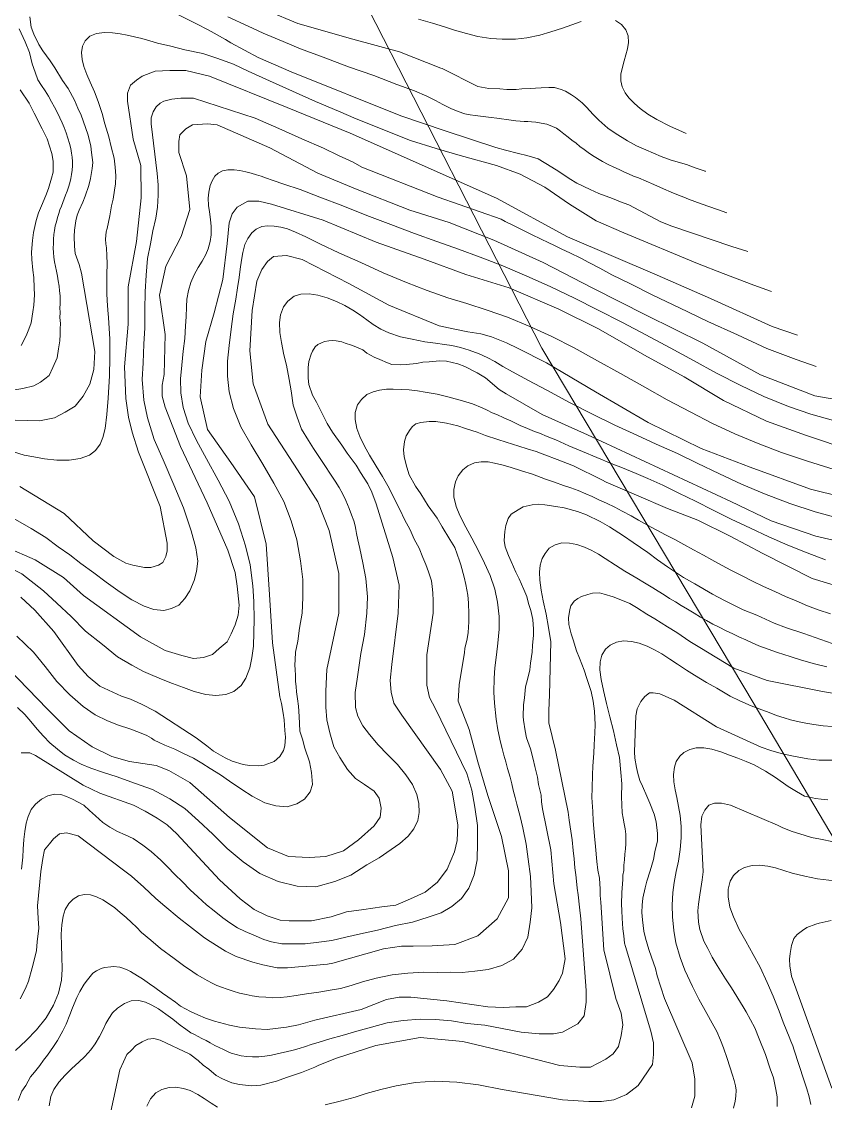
# Model space of a CAD drawing. Header units: metres. Extents: x 548946 to 557077, y 1838800 to 1845419.
# Drawn here: x 555282.1 to 555637.3, y 1843236.6 to 1843714.2 of the extents above; entities that cross this region are included whole.
import ezdxf

# ---------------------------------------------------------------- set-up
doc = ezdxf.new("R2010")
doc.units = ezdxf.units.M
doc.header["$LTSCALE"] = 28
for name, color, linetype, lineweight in [('1', 7, 'Continuous', 13), ('2', 7, 'Continuous', 13), ('44', 7, 'Continuous', 13)]:
    doc.layers.add(name, color=color, linetype=linetype, lineweight=lineweight)

msp = doc.modelspace()

# ---------------------------------------------------------------- linework, layer by layer
at = {"layer": '1'}
for points in [[(555525.14, 1843681.95), (555522.47, 1843683.51), (555520.56, 1843684.32), (555517.62, 1843685.09), (555515.14, 1843685.16), (555511.65, 1843685.01), (555509.19, 1843684.89), (555506.84, 1843684.69), (555503.16, 1843684.51), (555500.62, 1843684.29), (555496.55, 1843684.25), (555493.38, 1843684.52), (555488.5, 1843684.77), (555483.75, 1843685.6), (555468, 1843693.5), (555467.37, 1843693.71), (555449.15, 1843700.84), (555428.48, 1843706.44), (555404.12, 1843713.37), (555363.98, 1843730.38)], [(555437.69, 1843690.4), (555426.51, 1843694.28), (555415.34, 1843698.57), (555405.33, 1843702.2), (555397.65, 1843705.44), (555388.86, 1843709.17), (555382.26, 1843712.26), (555373.3, 1843716.34)], [(555457.51, 1843715.29), (555463.61, 1843713.55), (555469.02, 1843711.95), (555473.42, 1843710.47), (555478.67, 1843708.94), (555483.67, 1843707.73), (555489.47, 1843706.8), (555494.52, 1843706.42), (555500.3, 1843706.54), (555505.34, 1843707.12), (555511.08, 1843708.29), (555515.97, 1843709.66), (555521.17, 1843711.38), (555525.27, 1843712.89), (555529.36, 1843714.33)], [(555544.48, 1843714.67), (555547.13, 1843713.01), (555549.18, 1843710.68), (555550.19, 1843707.9), (555550.3, 1843704.97), (555549.9, 1843702.24), (555549.17, 1843699.63), (555548.32, 1843696.91), (555547.57, 1843694.1), (555546.94, 1843691.04), (555546.94, 1843688.15), (555547.42, 1843685.4), (555548.78, 1843682.8), (555550.46, 1843680.56), (555552.87, 1843678.02), (555555.4, 1843675.83), (555558.85, 1843673.32), (555562.76, 1843671.01), (555568.52, 1843668.09), (555574.12, 1843665.55), (555575.84, 1843664.82)], [(555280.95, 1843711.05), (555283.66, 1843705.26), (555285.54, 1843700.64), (555286.76, 1843695.62), (555288.11, 1843691.98), (555289.33, 1843688.6), (555290.95, 1843686.07), (555292.46, 1843683.71), (555293.92, 1843681.37), (555295.37, 1843678.84), (555296.67, 1843676.46), (555297.93, 1843673.96), (555299.01, 1843671.74), (555300.01, 1843669.53), (555300.87, 1843667.51), (555301.76, 1843665.16), (555302.56, 1843662.82), (555303.27, 1843660.36), (555303.8, 1843658.2), (555304.2, 1843656.14), (555304.44, 1843654.34), (555304.59, 1843652.48), (555304.57, 1843650.62), (555304.49, 1843648.62), (555304.22, 1843646.78), (555303.86, 1843644.9), (555303.37, 1843643.06), (555302.79, 1843641.21), (555302.19, 1843639.36), (555301.54, 1843637.57), (555300.94, 1843635.96), (555300.26, 1843634.3), (555299.68, 1843632.78), (555299, 1843631.07), (555298.51, 1843629.49), (555297.93, 1843627.78), (555297.46, 1843625.9), (555296.99, 1843624.07), (555296.59, 1843622.03), (555296.36, 1843620.2), (555296.16, 1843618.16), (555296.14, 1843616.23), (555296.09, 1843614.19), (555296.16, 1843612.22), (555296.34, 1843610.17), (555296.63, 1843608.17), (555297.1, 1843606.1), (555297.47, 1843604.06), (555297.99, 1843601.87), (555298.29, 1843599.77), (555298.72, 1843597.48), (555298.9, 1843595.39), (555299.13, 1843593.2)], [(555412, 1843679), (555401.82, 1843683.47), (555391.6, 1843688.02), (555382.27, 1843692.31), (555375.75, 1843695.47), (555368.38, 1843698.04), (555362.18, 1843700.1), (555354.23, 1843701.77), (555348.07, 1843703.42), (555342.2, 1843704.75), (555338.72, 1843705.81), (555335.23, 1843706.76), (555332.02, 1843707.51), (555328.75, 1843708.25), (555325.65, 1843708.83), (555322.3, 1843709.33), (555318.73, 1843709.48), (555315.23, 1843708.97), (555312.26, 1843707.78), (555310.18, 1843705.8), (555309.02, 1843703.33), (555308.59, 1843700.57), (555308.84, 1843697.48), (555309.61, 1843694.49), (555310.92, 1843690.94), (555312.44, 1843687.56), (555314.26, 1843683.25), (555315.89, 1843678.97), (555317.64, 1843673.73), (555318.95, 1843669.08), (555320.58, 1843663.34), (555321.65, 1843658.95), (555322.93, 1843653.96), (555323.43, 1843650.04), (555323.75, 1843646.17), (555323.52, 1843642.56), (555323.13, 1843639.88), (555322.56, 1843635.83), (555321.89, 1843632.84), (555321.11, 1843628.53), (555320.45, 1843625.71), (555319.89, 1843622.88), (555319.52, 1843621.41), (555319.3, 1843619.74), (555319.21, 1843618.11), (555319.34, 1843616.15), (555319.63, 1843614.31), (555319.75, 1843610.89), (555319.92, 1843607.41), (555319.72, 1843602.53), (555319.83, 1843598.8), (555319.76, 1843594.21), (555319.96, 1843591.09), (555320.18, 1843586.82), (555320.44, 1843583.65), (555320.75, 1843578.73), (555321.11, 1843574.21), (555321.09, 1843565.96), (555320.99, 1843557.79), (555320.42, 1843547.99), (555319.83, 1843540.72), (555319.02, 1843534.63), (555318.06, 1843530.65), (555316.84, 1843527.66), (555314.78, 1843524.9)], [(555625, 1843575.81), (555613.83, 1843579.59), (555586.51, 1843591.91), (555562.96, 1843602.24), (555523.35, 1843619.26), (555491.96, 1843636.32), (555427.25, 1843665.03), (555399.49, 1843676.29), (555365.08, 1843690.1), (555354.61, 1843692.72), (555347.64, 1843692.72), (555341.1, 1843692.29), (555335.43, 1843690.1), (555332.81, 1843688.35), (555330.2, 1843686.16), (555328.89, 1843682.67), (555328.89, 1843679.17), (555331.47, 1843662.4), (555334.74, 1843650.71), (555334.94, 1843636.48), (555332.86, 1843617.22), (555329.17, 1843597.18), (555329.12, 1843580.72), (555327.61, 1843561.88), (555328.15, 1843547.8), (555329.41, 1843539.58), (555330.99, 1843532.95), (555333.82, 1843524.11), (555343.27, 1843500.11), (555346.42, 1843484), (555346.42, 1843480.53), (555345.79, 1843478), (555344.53, 1843475.48), (555342.64, 1843474.22), (555339.18, 1843473.27), (555336.34, 1843473.27), (555334.14, 1843473.58), (555331.3, 1843474.22), (555328.15, 1843475.16), (555322.8, 1843478), (555313.66, 1843485.03), (555300.89, 1843497.12), (555281.28, 1843509.01)], [(555593.73, 1843629.84), (555589.59, 1843631.32), (555582.36, 1843633.8), (555576.85, 1843635.86), (555574.8, 1843636.67), (555572.33, 1843637.61), (555569.09, 1843638.96), (555565.7, 1843640.34), (555561.42, 1843642.31), (555558.07, 1843643.72), (555554.74, 1843645.22), (555552.56, 1843646.07), (555550.36, 1843647.01), (555548.28, 1843647.89), (555546.15, 1843648.87), (555543.74, 1843649.99), (555541.32, 1843651.19), (555538.84, 1843652.51), (555536.54, 1843653.77), (555534.45, 1843655.12), (555532.43, 1843656.43), (555530.63, 1843657.82), (555528.8, 1843659.15), (555527.16, 1843660.54), (555525.31, 1843661.9), (555523.68, 1843663.28), (555521.76, 1843664.68), (555520.29, 1843665.88), (555518.5, 1843667.15), (555516.69, 1843667.96), (555514.26, 1843668.96), (555511.74, 1843669.38), (555509.37, 1843669.87), (555507.41, 1843669.97), (555505.78, 1843670.11), (555504.24, 1843670.2), (555502.43, 1843670.33), (555500.57, 1843670.47), (555498.39, 1843670.76), (555496.4, 1843670.97), (555494.14, 1843671.37), (555492.04, 1843671.6), (555489.67, 1843671.95), (555487.28, 1843672.17), (555484.87, 1843672.46), (555482.47, 1843672.72), (555480.35, 1843673.05), (555478.02, 1843673.49), (555475.04, 1843674.5), (555471.8, 1843675.88), (555468.18, 1843677.68), (555465.02, 1843679.44), (555461.13, 1843681.33), (555455.65, 1843683.68), (555447.98, 1843686.46), (555437.69, 1843690.4)], [(555281.5, 1843684.07), (555285.37, 1843678.19), (555287.72, 1843673.83), (555291.25, 1843666.87), (555293.42, 1843662.48), (555295.46, 1843656), (555295.99, 1843652.55), (555296.02, 1843647.8), (555295.3, 1843645.15), (555293.97, 1843640.61), (555292.85, 1843637.44), (555290.96, 1843632.83), (555289.63, 1843629.81), (555288.53, 1843626.45), (555287.29, 1843621.16), (555286.88, 1843617.6), (555286.47, 1843612.51), (555286.6, 1843609.21), (555287, 1843604.51), (555287.5, 1843601.25), (555287.69, 1843596.71), (555287.8, 1843593.59), (555287.51, 1843589.09), (555287.03, 1843586.09), (555286.3, 1843581.25), (555285.32, 1843578.47), (555284.18, 1843575.47), (555281.95, 1843571.3)], [(555633.26, 1843561.96), (555624.38, 1843565.02), (555611.48, 1843569.91), (555598.47, 1843575.88), (555585.36, 1843581.8), (555572.87, 1843587.9), (555561.03, 1843593.42), (555550.84, 1843598.56), (555542.94, 1843602.47), (555537.58, 1843605.42), (555532.83, 1843607.87), (555529.16, 1843609.77), (555524.36, 1843612.1), (555520.79, 1843613.77), (555517.29, 1843615.48), (555515.03, 1843616.56), (555511.42, 1843618.3), (555507.7, 1843620.14), (555502.65, 1843622.57), (555499.21, 1843624.32), (555495.75, 1843626.04), (555494.05, 1843626.95), (555466.23, 1843636.75), (555432.5, 1843650), (555428.63, 1843652.14), (555422.17, 1843655.07), (555415.44, 1843658.29), (555405.87, 1843662.51), (555395.72, 1843667.03), (555385.25, 1843671.56), (555358.1, 1843680.48), (555352.43, 1843680.48), (555348.51, 1843680.04), (555345.02, 1843679.17), (555343.27, 1843678.3), (555341.53, 1843676.55), (555340.22, 1843674.36), (555339.35, 1843671.74), (555339.35, 1843669.11), (555342.06, 1843647.15), (555342.38, 1843642.15), (555342.45, 1843637.67), (555342.09, 1843632.36), (555341.36, 1843627.47), (555340.11, 1843621.92), (555339.02, 1843616.05), (555337.72, 1843609.71), (555337.13, 1843602.35), (555336.66, 1843594.89), (555336.61, 1843586.99), (555336.52, 1843579.08), (555336.15, 1843571.79), (555335.81, 1843563.53)], [(555584.39, 1843648.09), (555584.16, 1843648.21), (555579.7, 1843649.65), (555575.92, 1843651.08), (555569.21, 1843653.08), (555564.73, 1843654.71), (555558.01, 1843657.57), (555553.8, 1843659.32), (555549.81, 1843661.58), (555544.35, 1843664.98), (555541.22, 1843667.25), (555537.18, 1843670.73), (555534.69, 1843673.17), (555531.71, 1843676.5), (555529.76, 1843678.35), (555526.9, 1843680.74), (555525.14, 1843681.95)], [(555613.48, 1843595.11), (555605.68, 1843597.83), (555592.11, 1843603.07), (555580.84, 1843607.48), (555548.21, 1843621.01), (555536, 1843626.26), (555524.22, 1843633.69), (555513.32, 1843641.13), (555502.42, 1843646.81), (555491.96, 1843650.75), (555475.83, 1843655.12), (555465.36, 1843658.18), (555454.02, 1843661.68), (555429.97, 1843671.27), (555422.21, 1843674.76), (555412, 1843679)], [(555275.32, 1843482.13), (555288.11, 1843476.56), (555300.65, 1843468.85), (555309.48, 1843460.9), (555334.59, 1843442.61), (555345.49, 1843436.49), (555352.9, 1843434.31), (555358.13, 1843432.99), (555362.49, 1843433.43), (555366.42, 1843434.74), (555369.47, 1843437.37), (555372.96, 1843440.43), (555374.7, 1843443.93), (555376.44, 1843447.86), (555377.75, 1843452.23), (555378.19, 1843456.61), (555377.32, 1843464.92), (555376.44, 1843471.04), (555373.27, 1843480.81), (555364.05, 1843501.74), (555352.26, 1843526.7), (555345.49, 1843544.06), (555344.18, 1843548.87), (555344.18, 1843553.68), (555345.05, 1843558.49), (555345.49, 1843576.13), (555343.11, 1843593.39), (555345.8, 1843606.3), (555352.57, 1843619.34), (555356.44, 1843631.26), (555355.02, 1843646.13), (555351.56, 1843656.43), (555351.56, 1843661.24), (555352, 1843664.3), (555354.61, 1843666.92), (555357.67, 1843668.67), (555364.21, 1843669.11)], [(555364.21, 1843669.11), (555368.57, 1843668.67), (555391.73, 1843658.56), (555412.94, 1843647.31), (555429.68, 1843640.39), (555453.6, 1843631.03), (555471.1, 1843625.48), (555490.77, 1843617.7), (555512.64, 1843607.81), (555534.46, 1843596.56), (555558.17, 1843584.62), (555583.07, 1843572.3), (555608.63, 1843558.3), (555632.57, 1843549.07), (555641.95, 1843547.39)], [(555648.71, 1843524.88), (555628.93, 1843531.42), (555611.33, 1843537.75), (555592.24, 1843546.88), (555574.91, 1843557.38), (555557.39, 1843567.01), (555537.02, 1843578.62), (555519.48, 1843587.25), (555497.53, 1843596.73), (555478.42, 1843602.51), (555460, 1843609.4), (555438.8, 1843616.82), (555415.4, 1843626.55), (555392.55, 1843633.69), (555386.88, 1843635), (555382.08, 1843635), (555377.29, 1843632.38), (555375.11, 1843629.32), (555373.8, 1843625.38), (555372.88, 1843616.3), (555371.01, 1843600.31), (555367.18, 1843585.62), (555363.57, 1843572.94), (555361.72, 1843560.39), (555361.08, 1843548.61), (555364.18, 1843534.09), (555374.53, 1843519.55), (555385.09, 1843504.46), (555390.19, 1843483.46), (555391.68, 1843461.35), (555393.01, 1843439.99), (555396.15, 1843416.17), (555396.9, 1843413.23), (555397.63, 1843408.95), (555398.19, 1843405.98), (555398.4, 1843401.26), (555398.77, 1843398.27), (555398.39, 1843394.51), (555397.79, 1843392.45), (555396.23, 1843389.78), (555393.66, 1843387.56), (555392.58, 1843387.04), (555389.31, 1843385.88), (555386.88, 1843385.57), (555382.78, 1843385.72), (555379.96, 1843386.22), (555375.21, 1843387.72)], [(555404.19, 1843440.62), (555404.9, 1843446.44), (555406.1, 1843453), (555406.41, 1843459.95), (555406.37, 1843467.87), (555405.36, 1843476.08), (555403.69, 1843485.35), (555401.2, 1843493.82), (555397.94, 1843502.4), (555393.62, 1843510.49), (555388.72, 1843518.83), (555383.5, 1843527.32), (555379.01, 1843535.38), (555375.77, 1843543.44), (555373.78, 1843550.75), (555373.13, 1843557.67), (555373.13, 1843564.38), (555373.75, 1843571.21), (555374.72, 1843578.44), (555375.63, 1843585.28), (555376.73, 1843591.72), (555377.45, 1843596.68), (555378.24, 1843601.31), (555378.75, 1843604.88), (555379.27, 1843608.95), (555379.85, 1843612.33), (555380.76, 1843615.82), (555382, 1843618.5), (555383.79, 1843621.02), (555385.74, 1843622.66), (555388.26, 1843623.77), (555390.8, 1843624.1), (555393.78, 1843623.98), (555396.69, 1843623.43), (555399.67, 1843622.69), (555403.17, 1843621.23), (555407.63, 1843619.22), (555414.22, 1843616.01), (555422.23, 1843612.19), (555431.98, 1843607.81), (555441.93, 1843603.31), (555452.14, 1843599.11), (555461.35, 1843595.45), (555470.49, 1843592.32), (555478.82, 1843589.75), (555487.86, 1843586.8), (555496.87, 1843583.67), (555506.69, 1843579.66), (555516.48, 1843575.13), (555526.33, 1843570.16), (555536.64, 1843564.49), (555546.7, 1843558.83), (555557.49, 1843552.78), (555567.45, 1843547.25), (555577.78, 1843541.77), (555587.48, 1843536.81), (555597.32, 1843532.24), (555607.65, 1843527.89), (555617.84, 1843524.02), (555629.45, 1843520.09), (555641.15, 1843516.47)], [(555657.57, 1843501.15), (555630.74, 1843507.77), (555604.02, 1843517.44), (555582.43, 1843525.78), (555559, 1843537.18), (555535.74, 1843550.8), (555514.08, 1843563.58), (555501.55, 1843569.85), (555496.32, 1843572.47), (555489.78, 1843575.1), (555484.98, 1843576.41), (555479.31, 1843577.28), (555472.77, 1843578.6), (555466.67, 1843579.91), (555444.37, 1843589.06), (555426.65, 1843598.54), (555406.06, 1843609.2), (555399.09, 1843610.95), (555393.42, 1843610.51), (555390.8, 1843608.33), (555388.19, 1843604.83), (555386.01, 1843599.58), (555383.92, 1843586.72), (555382.94, 1843568.87), (555384.41, 1843554.36), (555390.87, 1843536.52), (555403.96, 1843516.34), (555413.07, 1843502.22)], [(555299.13, 1843593.2), (555299.14, 1843591.36), (555299.16, 1843589.49), (555299.03, 1843587.84), (555299.07, 1843585.73), (555298.99, 1843583.65), (555299.26, 1843580.89), (555299.21, 1843578.6), (555299.21, 1843576.1), (555298.98, 1843573.35), (555298.37, 1843569.82), (555297.85, 1843565.72), (555295.94, 1843561.45), (555294.21, 1843557.96), (555290.43, 1843555.07), (555287.54, 1843553.41), (555282.6, 1843552.3), (555279.04, 1843551.72)], [(555562.48, 1843527.72), (555554.02, 1843531.67), (555544.25, 1843535.99), (555534.41, 1843540.94), (555524.27, 1843546.03), (555514.13, 1843551.53), (555506.14, 1843555.75), (555499.05, 1843559.6), (555494.8, 1843562.01), (555491.17, 1843564.16), (555487.84, 1843565.86), (555484.36, 1843567.55), (555479.93, 1843569.2), (555476.06, 1843570.34), (555472.24, 1843571.26), (555468.94, 1843571.64), (555465.02, 1843572.22), (555460.33, 1843572.8), (555454.7, 1843573.96), (555449.51, 1843575.1), (555444.44, 1843576.8), (555440.85, 1843578.44), (555437.51, 1843580.52), (555434.64, 1843582.59), (555431.36, 1843584.88), (555428.42, 1843586.89), (555424.92, 1843588.94), (555421.24, 1843590.67), (555417.2, 1843592.21), (555412.96, 1843593.42), (555409.19, 1843594.1), (555405.42, 1843593.91), (555402.53, 1843592.95), (555399.74, 1843590.78), (555397.89, 1843588.29), (555396.53, 1843584.84), (555396.12, 1843581.45), (555396.25, 1843577.02), (555396.92, 1843572.56), (555398.03, 1843567.16), (555399.2, 1843562.51), (555400.35, 1843556.18), (555401.24, 1843551.27), (555402.07, 1843544.89), (555403.82, 1843539.63), (555405.73, 1843534.25), (555408.85, 1843529.3), (555411.11, 1843525.71), (555414.05, 1843521.27), (555416.07, 1843518.27), (555418.63, 1843514.43), (555420.68, 1843511.4), (555422.5, 1843508.52), (555424.08, 1843505.61), (555425.37, 1843502.83), (555426.87, 1843499.31), (555427.94, 1843496.45), (555428.87, 1843493.79), (555429.44, 1843491.67), (555429.83, 1843489.99), (555430.15, 1843488.18), (555430.67, 1843485.45), (555431.63, 1843481.54), (555432.87, 1843475.23), (555434.2, 1843468.28)], [(555335.81, 1843563.53), (555335.45, 1843556.23), (555336.1, 1843547.16), (555337.71, 1843539.22), (555340.75, 1843529.74), (555344.72, 1843520.79), (555349.3, 1843509.78), (555353.61, 1843499.51), (555357.08, 1843489.36), (555359.12, 1843481.82), (555359.94, 1843476.07), (555359.41, 1843471.5), (555358.38, 1843467.41), (555356.45, 1843462.91), (555354.3, 1843459.52), (555351.54, 1843456.63), (555348.4, 1843455.05), (555344.88, 1843454.24), (555340.57, 1843454.72), (555336.22, 1843456.1), (555330.82, 1843458.92), (555325.67, 1843462.33), (555319.52, 1843466.75), (555314.06, 1843470.8), (555308.22, 1843474.98), (555303.45, 1843478.76), (555298.31, 1843482.35), (555292.85, 1843486.52), (555286.38, 1843490.38), (555278.42, 1843495.01)], [(555407.38, 1843307.11), (555413.46, 1843307.71), (555419.21, 1843308.56), (555425.36, 1843309.92), (555431.82, 1843311.52), (555439.39, 1843313.1), (555447.37, 1843315.14), (555454.91, 1843316.65), (555461.71, 1843318.86), (555467.52, 1843320.71), (555472.23, 1843323.55), (555476.53, 1843327.07), (555479.69, 1843331.67), (555482.1, 1843337.58), (555483.44, 1843344.09), (555483.61, 1843351.61), (555483.63, 1843359.33), (555482.34, 1843367.43), (555481.09, 1843374.95), (555478.79, 1843382.31), (555464.93, 1843410.74), (555462.42, 1843415.78), (555461.16, 1843421.24), (555461.16, 1843426.69), (555461.16, 1843434.67), (555464.02, 1843453.03), (555464.03, 1843455.85), (555463.93, 1843458.54), (555463.83, 1843461.96), (555463.51, 1843464.77), (555463.18, 1843467.33), (555462.57, 1843469.54), (555461.93, 1843471.34), (555460.74, 1843474.53), (555459.38, 1843477.55), (555457.74, 1843481.68), (555455.62, 1843485.77), (555453.76, 1843489.88), (555451.26, 1843494.41), (555449.39, 1843498.5), (555446.75, 1843503.62), (555444.5, 1843508.18), (555441.53, 1843513.41), (555438.79, 1843517.99), (555435.84, 1843522.85), (555433.58, 1843526.74), (555431.53, 1843531.01), (555430.2, 1843534.55), (555429.44, 1843538.49), (555429.53, 1843541.68), (555430.51, 1843545.02), (555432.32, 1843547.44), (555434.7, 1843549.53), (555437.48, 1843550.75), (555440.23, 1843551.54), (555443.34, 1843551.9), (555446.36, 1843551.97), (555449.98, 1843551.86), (555453.35, 1843551.6), (555457.09, 1843551.2), (555460.48, 1843550.67), (555465.73, 1843549.67), (555470.51, 1843548.6), (555476.98, 1843546.85), (555481.3, 1843545.45), (555485.58, 1843543.76), (555487.78, 1843542.67), (555490.04, 1843541.56), (555492.05, 1843540.75), (555495.15, 1843539.34), (555498.26, 1843537.94), (555502.45, 1843535.91), (555505.65, 1843534.55), (555508.72, 1843533.2), (555510.92, 1843532.46), (555514.32, 1843531.09), (555518.16, 1843529.54), (555523.91, 1843527), (555530.01, 1843524.47), (555536.25, 1843521.75), (555542.62, 1843519.19), (555547.59, 1843517.17), (555553.62, 1843514.78), (555558.89, 1843512.48), (555565.48, 1843509.57), (555572.6, 1843506.05), (555579.96, 1843502.52), (555588.02, 1843498.39), (555595.69, 1843494.62), (555604.17, 1843490.59), (555612.24, 1843486.79), (555620.68, 1843483.14), (555629.3, 1843479.64), (555637.38, 1843476.66)], [(555644.16, 1843464.48), (555631.52, 1843468.41), (555609.6, 1843479.39), (555595.22, 1843487.04), (555580.88, 1843494.04), (555567.56, 1843499.24), (555553.84, 1843505.13), (555540.45, 1843510.93), (555538.44, 1843511.92), (555526.04, 1843518.1), (555518.75, 1843520.89), (555513.27, 1843522.96), (555509.48, 1843524.39), (555505.53, 1843525.6), (555501.77, 1843526.84), (555496.23, 1843528.61), (555492.57, 1843529.77), (555487.13, 1843531.46), (555483.35, 1843532.89), (555478.28, 1843534.63), (555474.92, 1843535.73), (555469.82, 1843536.99), (555465.09, 1843537.63), (555462.24, 1843537.65), (555458.5, 1843537.18), (555456.38, 1843536.63), (555454.81, 1843535.49), (555453.75, 1843534.12), (555452.1, 1843531.35), (555451.37, 1843528.88), (555450.8, 1843525.11), (555451.17, 1843522.12), (555452.32, 1843517.51), (555453.4, 1843514.13), (555456.22, 1843509.07), (555458.54, 1843505.75), (555461.78, 1843500.37), (555465.68, 1843494.97), (555467.96, 1843491.17)], [(555677.88, 1843487.16), (555669.19, 1843488.87), (555656.99, 1843491.52), (555645.26, 1843494.39), (555632.82, 1843497.77), (555621.64, 1843501.43), (555610.34, 1843505.68), (555600.23, 1843509.99), (555590.44, 1843514.61), (555580.61, 1843519.26), (555571.98, 1843523.5), (555562.48, 1843527.72)], [(555314.78, 1843524.9), (555312.03, 1843522.85), (555307.97, 1843521.28), (555303.15, 1843520.55), (555297.71, 1843520.53), (555292.26, 1843521.16), (555287.52, 1843522.01), (555283.25, 1843522.88), (555278.54, 1843524.28)], [(555475.78, 1843496.13), (555474.17, 1843500.2), (555473.15, 1843504.36), (555473.1, 1843507.66), (555473.78, 1843511.07), (555474.97, 1843513.75), (555477.01, 1843516.38), (555479.33, 1843518.13), (555482.3, 1843519.45), (555485.12, 1843519.9), (555488.23, 1843519.84), (555491.05, 1843519.31), (555494.38, 1843518.49), (555497.98, 1843517.55), (555503.02, 1843515.92), (555507.89, 1843514.37), (555513.55, 1843512.21), (555517.66, 1843510.86), (555521.59, 1843509.42), (555524.75, 1843508.38), (555528.01, 1843507.2), (555531.38, 1843505.78), (555534.22, 1843504.55), (555537.54, 1843503.01), (555540.5, 1843501.62), (555544.26, 1843499.79), (555547.44, 1843498.09), (555551.44, 1843496.02), (555554.7, 1843494.15), (555558.76, 1843491.96), (555566.68, 1843487.7), (555570.76, 1843485.54), (555574.75, 1843483.36), (555579.02, 1843481.06), (555583.44, 1843478.63), (555587.15, 1843476.57), (555591.7, 1843474.12), (555595.53, 1843472.05), (555600.2, 1843469.63), (555605.06, 1843467.21), (555609.93, 1843464.89), (555614.92, 1843462.56), (555619.65, 1843460.44), (555624.32, 1843458.42), (555629.37, 1843456.35), (555634.14, 1843454.58), (555639.6, 1843452.71)], [(555413.07, 1843502.22), (555418, 1843489.55), (555422.28, 1843470.51), (555422.35, 1843453.1), (555416.99, 1843428.18), (555416.56, 1843418.56), (555416.56, 1843411.57), (555416.99, 1843405.88), (555418.3, 1843400.2), (555420.05, 1843394.08), (555422.66, 1843389.27), (555426.15, 1843384.02), (555429.64, 1843380.08), (555433.56, 1843377.46), (555437.92, 1843374.4), (555440.1, 1843371.34), (555440.98, 1843366.97), (555440.54, 1843363.03), (555437.92, 1843359.09), (555430.95, 1843352.97), (555424.41, 1843348.16), (555416.56, 1843345.54), (555409.15, 1843345.1), (555399.99, 1843345.54), (555390.83, 1843349.47), (555373.93, 1843362.84), (555356.39, 1843378.33), (555347.23, 1843383.58), (555341.56, 1843385.77), (555329.79, 1843387.52), (555321.94, 1843389.7), (555313.22, 1843394.08), (555303.19, 1843401.07), (555293.6, 1843410.69), (555267.44, 1843437.37)], [(555501.98, 1843468.27), (555500.56, 1843471.22), (555498.46, 1843475.9), (555497.28, 1843478.51), (555495.85, 1843482.32), (555495.31, 1843485.1), (555495.57, 1843489.12), (555496.1, 1843491.75), (555497.14, 1843494.82), (555498.42, 1843496.69), (555501.6, 1843498.61), (555503.81, 1843499.93), (555507.77, 1843500.9), (555510.49, 1843501.15), (555513.37, 1843500.94), (555518.13, 1843500.11), (555521.9, 1843499.54), (555527.79, 1843498), (555531.69, 1843496.49), (555537.76, 1843493.45), (555541.86, 1843491.12), (555548.05, 1843487.14), (555552.4, 1843484.27), (555558.85, 1843479.76), (555563.14, 1843476.59), (555567.52, 1843473.53), (555574.66, 1843468.82), (555579.67, 1843465.93), (555587.46, 1843461.4), (555592.74, 1843458.64), (555600.96, 1843454.45), (555606.94, 1843452.16), (555614.7, 1843448.67), (555620.18, 1843446.6), (555627.81, 1843444.04), (555640.29, 1843439.58)], [(555296.22, 1843280), (555298.45, 1843285.3), (555299.67, 1843290.99), (555300.01, 1843295.9), (555299.92, 1843301.51), (555299.74, 1843306.24), (555299.59, 1843311.33), (555299.87, 1843315.37), (555300.42, 1843319.27), (555301.39, 1843322.18), (555302.94, 1843324.86), (555304.82, 1843326.74), (555307.26, 1843328.22), (555309.8, 1843328.77), (555312.56, 1843328.66), (555315.22, 1843327.82), (555317.93, 1843326.45), (555320.53, 1843324.91), (555323.23, 1843322.89), (555325.68, 1843320.93), (555328.32, 1843318.6), (555330.6, 1843316.51), (555332.87, 1843314.33), (555335.03, 1843312.11), (555339.14, 1843308.66), (555343.48, 1843305.02), (555349.59, 1843300.51), (555353.69, 1843297.43), (555357.73, 1843294.69), (555359.73, 1843293.38), (555361.99, 1843292.03), (555364.14, 1843290.81), (555366.29, 1843289.68), (555368.31, 1843288.71), (555370.42, 1843287.88), (555372.92, 1843286.97), (555375.62, 1843286.15), (555378.45, 1843285.3), (555381.3, 1843284.63), (555384.03, 1843284.08), (555386.9, 1843283.66), (555389.97, 1843283.44), (555393.15, 1843283.24), (555396.35, 1843283.37), (555399.39, 1843283.61), (555403.43, 1843284.18), (555408.07, 1843284.91), (555413.39, 1843285.63), (555418.5, 1843286.52), (555423.09, 1843287.38), (555427.7, 1843288.69), (555432.73, 1843290.19), (555438.79, 1843291.88), (555445.81, 1843293.32), (555452.75, 1843294.11), (555459.81, 1843294.52), (555465.87, 1843294.31), (555471.55, 1843294.53), (555476.76, 1843294.39), (555482.43, 1843295), (555488.31, 1843295.71), (555494.38, 1843297.41), (555499.44, 1843300.3), (555503.27, 1843304.63), (555505.8, 1843310.04), (555506.82, 1843316.54), (555507.6, 1843322.88), (555507.24, 1843330.08), (555507.04, 1843336.76), (555506.02, 1843344.45), (555505.06, 1843350.98), (555503.55, 1843358.29), (555502.39, 1843363.33), (555500.91, 1843368.76), (555500.19, 1843371.67), (555499.34, 1843374.88), (555498.69, 1843377.69), (555497.93, 1843380.65), (555496.89, 1843384.45), (555496.06, 1843387.39), (555495.22, 1843390.33), (555494.41, 1843393.23), (555493.68, 1843396.11), (555492.58, 1843401.59), (555491.84, 1843406.22), (555491.06, 1843413.27), (555490.8, 1843418.13), (555490.88, 1843424.32), (555491.26, 1843428.89), (555491.93, 1843434.64), (555492.58, 1843439.85), (555493.07, 1843445.99), (555493.19, 1843451.53), (555492.47, 1843457.95), (555491.22, 1843463.62), (555489.13, 1843469.66), (555486.71, 1843475.19), (555483.98, 1843480.61), (555480.99, 1843486.11), (555478.34, 1843491.02), (555475.78, 1843496.13)], [(555467.96, 1843491.17), (555471.41, 1843485.62), (555473.48, 1843481.98), (555475.54, 1843476.16), (555476.23, 1843474.45), (555477.68, 1843468.93), (555478.37, 1843465.69), (555479.33, 1843461.06), (555479.56, 1843457.67), (555479.72, 1843452.66), (555479.76, 1843449.25), (555479.5, 1843444.56), (555478.99, 1843441.74), (555478.01, 1843437.44), (555477.85, 1843435.71), (555475.45, 1843421.47), (555475.08, 1843414.26), (555479.83, 1843401.66), (555483.64, 1843387.44), (555488.1, 1843372.56), (555494.24, 1843354.41), (555497.24, 1843339.26), (555497.32, 1843327.39), (555492.32, 1843318.14), (555483.64, 1843310.58), (555473.51, 1843306.8), (555463.6, 1843306.13), (555455.16, 1843306), (555449.99, 1843306), (555442.03, 1843304.8), (555419.63, 1843298.55), (555417.31, 1843298.11), (555399.53, 1843296.51), (555395.07, 1843296.43), (555388.63, 1843297.72), (555384.3, 1843298.89), (555376.94, 1843301.39), (555372.26, 1843303.85), (555365.36, 1843308.02), (555362.96, 1843309.72), (555356.33, 1843314.88), (555351.79, 1843318.4), (555345.42, 1843323.69), (555341.48, 1843327.1), (555336.09, 1843332.13), (555330.65, 1843336.87), (555327.17, 1843339.58), (555307.12, 1843354.72), (555301.89, 1843356.04), (555298.83, 1843355.6), (555296.22, 1843353.41), (555294.47, 1843351.23), (555292.29, 1843348.6), (555291.42, 1843344.67), (555290.55, 1843338.98), (555289.09, 1843323.87), (555289.42, 1843318.2), (555289.67, 1843313.95), (555289, 1843307.88), (555288.62, 1843304.12), (555287.75, 1843300.4), (555286.83, 1843296.38), (555285.18, 1843290.56), (555283.87, 1843287.36), (555281.49, 1843282.78)], [(555434.2, 1843468.28), (555434.88, 1843460.19), (555434.72, 1843452.97), (555433.6, 1843443.6), (555431.98, 1843435.19), (555430.48, 1843424.91), (555429.49, 1843418.04), (555429.59, 1843411.32), (555430.67, 1843407.61), (555432.95, 1843403.31), (555435.81, 1843399.45), (555439.73, 1843394.94), (555443.81, 1843390.7), (555448.18, 1843386.2), (555451.96, 1843381.69), (555454.86, 1843377.35), (555456.8, 1843372.92), (555457.7, 1843369.02), (555457.82, 1843365.04), (555457.16, 1843361.56), (555455.4, 1843357.89), (555452.96, 1843354.6), (555449.3, 1843351.27), (555445.43, 1843348.68), (555440.06, 1843344.99), (555434.66, 1843341.85), (555427.61, 1843337.38), (555420.48, 1843334.54), (555412.11, 1843332.27), (555403.88, 1843332.53), (555395.51, 1843334.49), (555387.4, 1843338.11), (555379.98, 1843343.23), (555372.88, 1843349.08), (555366.6, 1843355.4), (555360.34, 1843361.33), (555354.28, 1843366.82), (555347.59, 1843371.13), (555339.91, 1843375.14), (555331.99, 1843378.02), (555324.29, 1843380.82), (555317.78, 1843382.79), (555312.73, 1843384.66), (555308.39, 1843386.35), (555304.98, 1843388.12), (555301.11, 1843390.52), (555297.92, 1843392.94), (555294.59, 1843395.78), (555291.75, 1843398.75), (555289.02, 1843401.85), (555286.2, 1843405.25), (555283.52, 1843408.32), (555280.28, 1843411.46)], [(555333.3, 1843292.88), (555335.47, 1843291.53), (555338.69, 1843289.37), (555340.98, 1843287.75), (555344.33, 1843285.32), (555346.73, 1843283.62), (555350.16, 1843281.29), (555352.38, 1843279.57), (555356.77, 1843277.18), (555360, 1843275.68), (555363.42, 1843274.2), (555367.29, 1843272.88), (555373.99, 1843271.06), (555378.38, 1843270.18), (555385.41, 1843269.44), (555390.67, 1843269.25), (555399.2, 1843270.22), (555404.4, 1843271.25), (555411.75, 1843273.31), (555432.2, 1843278.01), (555443.36, 1843282.46), (555448.95, 1843283.48), (555454.04, 1843283.48), (555470.05, 1843281.87), (555488.18, 1843279.27), (555494.94, 1843278.87), (555500.51, 1843279.27), (555505.28, 1843279.27), (555510.45, 1843281.26), (555514.43, 1843283.66), (555517.22, 1843286.85), (555519.6, 1843290.84), (555521.19, 1843294.03), (555522.29, 1843300.38), (555520.18, 1843316.48), (555517.25, 1843333.54), (555515.96, 1843348.53), (555512.32, 1843366.71), (555511.84, 1843369.78), (555511.68, 1843372.61), (555510.51, 1843377.4), (555510.01, 1843380.66), (555508.94, 1843385.37), (555508.17, 1843388.51), (555506.92, 1843393.19), (555505.27, 1843398.02), (555504.6, 1843401.07), (555503.91, 1843405.83), (555503.8, 1843407.43), (555503.92, 1843412.57), (555504.29, 1843415.66), (555504.83, 1843420.47), (555505.66, 1843423.71), (555506.64, 1843428.01), (555507.04, 1843430.91), (555507.76, 1843435.75), (555507.87, 1843438.71), (555508.24, 1843443.31), (555508.28, 1843445.98), (555508.04, 1843450.22), (555507.07, 1843454.18), (555506.11, 1843457.29), (555505.34, 1843460.43), (555504, 1843463.49), (555501.98, 1843468.27)], [(555529.57, 1843460.33), (555532.38, 1843461.34), (555534.31, 1843461.87), (555537.43, 1843461.98), (555539.58, 1843461.48), (555543.53, 1843460.27), (555546.13, 1843459.27), (555550.84, 1843457.29), (555553.82, 1843455.48), (555558.46, 1843452.55), (555561.94, 1843450.51), (555567.51, 1843447.03), (555571.62, 1843444.51), (555577.45, 1843440.49), (555581.85, 1843437.91), (555596.85, 1843428.8), (555611.51, 1843423.34), (555636.01, 1843418.52), (555650.68, 1843416.01)], [(555375.21, 1843387.72), (555371.99, 1843389.21), (555366.97, 1843392.1), (555363.92, 1843394.47), (555359.29, 1843398.07), (555341.13, 1843409.82), (555335.02, 1843412.88), (555330.23, 1843415.07), (555326.3, 1843416.38), (555322.38, 1843418.13), (555316.71, 1843420.75), (555311.48, 1843425.12), (555307.12, 1843429.93), (555296.3, 1843444.95), (555287.93, 1843454.42), (555281.83, 1843460.11)], [(555356.47, 1843258.31), (555360.05, 1843255.52), (555362.4, 1843253.53), (555364.82, 1843251.65), (555368.11, 1843248.92), (555370.86, 1843247.46), (555374.99, 1843245.6), (555378.32, 1843244.87), (555383.7, 1843244.4), (555387.77, 1843244.63), (555394.77, 1843246.46), (555399.23, 1843248.06), (555405.8, 1843250.22), (555411.69, 1843252.57), (555413.51, 1843253.53), (555421.22, 1843256.6), (555438.66, 1843262.19), (555458.19, 1843265.68), (555477.05, 1843263.92), (555498.7, 1843258.83), (555520, 1843253.34), (555528.75, 1843252.54), (555533.53, 1843252.54), (555540.29, 1843256.13), (555543.47, 1843258.52), (555545.86, 1843261.71), (555547.05, 1843266.5), (555547.85, 1843271.29), (555547.05, 1843276.48), (555544.66, 1843282.86), (555539.34, 1843304.37), (555538, 1843325.48), (555537.83, 1843328.31), (555537.75, 1843331.24), (555537.44, 1843336.04), (555536.8, 1843339.57), (555536.23, 1843343.4), (555535.68, 1843350.07), (555535.3, 1843354.58), (555534.65, 1843361.34), (555534.51, 1843365.5), (555534.03, 1843371.61), (555534.18, 1843375.71), (555534.39, 1843381.63), (555534.56, 1843385.54), (555534.98, 1843391.29), (555535.1, 1843394.92), (555535.48, 1843400.19), (555535.6, 1843403.81), (555535.33, 1843409.76), (555534.68, 1843414.15), (555533.77, 1843418.4), (555531.9, 1843424.24), (555530.68, 1843427.89), (555528.7, 1843433.15), (555527.34, 1843436.4), (555525.88, 1843441.25), (555524.96, 1843443.98), (555523.89, 1843448.03), (555523.81, 1843450.96), (555524.3, 1843454.63), (555524.86, 1843456.22), (555526.31, 1843458.3), (555527.87, 1843459.45), (555529.57, 1843460.33)], [(555279.99, 1843442.91), (555287.3, 1843435.89), (555292.45, 1843429.46), (555297.68, 1843422.92), (555303.4, 1843417.02), (555309.29, 1843411.77), (555314.58, 1843408.09), (555320.01, 1843405.49), (555324.88, 1843403.55), (555330, 1843402.02), (555334.2, 1843400.33), (555337.49, 1843399), (555339.51, 1843397.83), (555340.61, 1843397), (555342.86, 1843396.01), (555345.36, 1843394.8), (555349.75, 1843393.04), (555353.42, 1843391.25), (555358.01, 1843388.99), (555361.73, 1843386.8), (555365.49, 1843384.52), (555369.92, 1843381.67), (555373.97, 1843378.89), (555379.36, 1843375.17), (555384, 1843372.21), (555389.61, 1843369.32), (555394.49, 1843367.93), (555399.49, 1843367.59), (555403.77, 1843368.86), (555407.16, 1843370.95), (555409.57, 1843374.11), (555410.71, 1843377.36), (555410.26, 1843382.65), (555409.28, 1843387.35), (555407.23, 1843393.47), (555406.19, 1843397.4), (555405.1, 1843401.01), (555404.96, 1843404.28), (555404.7, 1843407.45), (555404.4, 1843412.04), (555404.02, 1843415.26), (555403.62, 1843418.34), (555403.4, 1843420.68), (555403.16, 1843422.87), (555403.13, 1843425.68), (555402.93, 1843427.99), (555402.81, 1843430.2), (555402.93, 1843432.41), (555403.13, 1843435.8), (555404.19, 1843440.62)], [(555640.26, 1843402.97), (555636.32, 1843403.33), (555632.13, 1843403.94), (555628.6, 1843404.51), (555624.99, 1843405.25), (555621.95, 1843405.96), (555619.06, 1843406.83), (555615.73, 1843407.92), (555612.38, 1843409.2), (555608.04, 1843410.73), (555604.52, 1843412.06), (555599.49, 1843414.36), (555595.26, 1843416.46), (555589.3, 1843419.86), (555584.7, 1843422.46), (555579.5, 1843425.62), (555575.97, 1843427.84), (555571.91, 1843430.48), (555568.53, 1843432.75), (555565.03, 1843435.04), (555561.8, 1843436.9), (555558.55, 1843438.5), (555555, 1843439.77), (555551.66, 1843440.54), (555548.04, 1843440.77), (555545.06, 1843440.27), (555542.19, 1843438.93), (555540.17, 1843437.09), (555538.58, 1843434.43), (555537.82, 1843431.61), (555537.64, 1843427.97), (555538.21, 1843423.71), (555539.18, 1843418.84), (555540.62, 1843413.14), (555542.08, 1843407.3), (555543.66, 1843401.12), (555545.02, 1843394.95), (555546.25, 1843389.32), (555546.87, 1843382.75), (555547.29, 1843377.71), (555547.15, 1843371.99), (555547.38, 1843368.45), (555547.44, 1843364.83), (555548, 1843362.58), (555548.4, 1843359.99), (555548.8, 1843357.76)], [(555642.04, 1843388.08), (555634.52, 1843388.18), (555629.52, 1843388.7), (555622.5, 1843390.1), (555617.72, 1843391.11), (555613.19, 1843392.45), (555608.92, 1843393.91), (555589.23, 1843402.83), (555570.48, 1843414.63), (555564.18, 1843417.46), (555561.25, 1843417.88), (555559.58, 1843417.88), (555557.48, 1843416.2), (555555.81, 1843414.1), (555554.13, 1843410.74), (555553.47, 1843407.64), (555552.96, 1843391.84)], [(555552.96, 1843391.84), (555553.02, 1843389.09), (555553.82, 1843384.92), (555554.44, 1843382.24), (555555.3, 1843379.21), (555556.48, 1843376.61), (555558.46, 1843372.2), (555559.79, 1843369.14), (555561.62, 1843364.34), (555562.53, 1843360.93), (555563.08, 1843355.78), (555563.1, 1843352.55), (555562, 1843347.67), (555561.38, 1843344.27), (555559.91, 1843339.33), (555558.39, 1843334.77), (555557.62, 1843331.83), (555556.69, 1843327.15), (555556.31, 1843324.07), (555556.23, 1843320.92), (555556.55, 1843317.64), (555557.08, 1843312.67), (555557.85, 1843309.54), (555559.33, 1843304.5), (555560.42, 1843301.12), (555562.28, 1843296.13), (555562.97, 1843292.9), (555566.14, 1843282.86), (555578.48, 1843254.53), (555579.67, 1843247.35), (555579.67, 1843239.77), (555578.08, 1843234.59)], [(555638.44, 1843370.57), (555635.49, 1843370.86), (555632.86, 1843371.27), (555630.34, 1843371.74), (555628.11, 1843372.25), (555624.55, 1843374.33), (555620.88, 1843376.57), (555615.32, 1843380.54), (555610.82, 1843383.27), (555605.8, 1843386.13), (555602.29, 1843387.48), (555598.54, 1843388.96), (555594.87, 1843390.38), (555591.03, 1843391.81), (555587.14, 1843392.96), (555583.6, 1843393.57), (555580.2, 1843393.54), (555577.45, 1843392.87), (555574.81, 1843391.57), (555572.93, 1843389.88), (555571.36, 1843387.5), (555570.55, 1843384.98), (555570.19, 1843381.76), (555570.38, 1843378.64), (555570.91, 1843375.08), (555571.62, 1843371.68), (555572.44, 1843367.75), (555573.12, 1843363.73), (555573.57, 1843358.89), (555573.61, 1843353.9), (555573.17, 1843348.64), (555572.38, 1843343.6), (555571.38, 1843339.03), (555570.53, 1843334.18)], [(555281.99, 1843340.07), (555282.64, 1843345.25), (555282.82, 1843348.85), (555283.07, 1843353.04), (555283.47, 1843356.64), (555284.15, 1843360.36), (555284.95, 1843363.31), (555286.36, 1843366.32), (555288.26, 1843368.76), (555290.85, 1843370.97), (555293.75, 1843372.4), (555296.58, 1843373.1), (555299.43, 1843372.93), (555301.99, 1843372.13), (555304.63, 1843370.97), (555307.11, 1843369.63), (555309.57, 1843368.23), (555312.14, 1843365.91), (555314.74, 1843363.6), (555318.06, 1843360.62), (555321.03, 1843358.57), (555324.43, 1843356.67), (555327.86, 1843355.14), (555331.35, 1843353.48), (555335.72, 1843350.55), (555339.32, 1843347.75), (555343.58, 1843344.03), (555346.46, 1843341.25), (555350, 1843337.54), (555353.05, 1843334.58), (555356.66, 1843330.87), (555359.94, 1843327.84), (555363.84, 1843324.31), (555367.16, 1843321.64), (555371.07, 1843318.55), (555374.1, 1843316.35), (555377.55, 1843314.16), (555380.95, 1843312.46), (555384.72, 1843310.8), (555389.08, 1843308.99), (555392.54, 1843307.9), (555397.1, 1843307.02), (555401.75, 1843306.99), (555407.38, 1843307.11)], [(555548.8, 1843357.76), (555549.06, 1843355.41), (555549.12, 1843353.37), (555549.09, 1843351.23), (555548.93, 1843348.94), (555548.69, 1843346.62), (555548.57, 1843344.09), (555548.24, 1843341.73), (555548.18, 1843339.45), (555547.84, 1843337.42), (555547.83, 1843335.48), (555547.58, 1843333.53), (555547.55, 1843331.56), (555547.38, 1843329.65), (555547.32, 1843327.88), (555547.24, 1843326.26), (555547.22, 1843324.73), (555547.32, 1843321.68), (555547.5, 1843318.44), (555547.85, 1843313.71), (555548.16, 1843310.52), (555548.58, 1843307.34), (555548.94, 1843305.84), (555550.02, 1843302.52), (555558.19, 1843274.88), (555560.18, 1843268.5), (555561.37, 1843263.31), (555561.37, 1843258.12), (555560.97, 1843253.74), (555554.61, 1843244.56), (555549.44, 1843240.57), (555543.87, 1843238.18), (555538.3, 1843237.38), (555532.73, 1843237.38), (555521.19, 1843238.18), (555494.45, 1843242.7), (555483.94, 1843244.83), (555474.4, 1843246.02), (555464.75, 1843246.43), (555456.2, 1843245.79), (555447.65, 1843244.41), (555440.91, 1843242.76), (555434.3, 1843240.92), (555429.56, 1843239.41), (555422.87, 1843237.6), (555416.28, 1843235.91)], [(555641.33, 1843334.85), (555633.88, 1843335.76), (555628.19, 1843336.89), (555622.58, 1843338.19), (555618.99, 1843339.41), (555615.26, 1843340.54), (555611.82, 1843341.36), (555608.03, 1843341.77), (555604.92, 1843341.64), (555601.59, 1843340.76), (555599.04, 1843339.4), (555596.69, 1843337.17), (555595.22, 1843334.71), (555594.36, 1843331.24), (555594.3, 1843327.77), (555595.14, 1843323.2), (555596.68, 1843318.92), (555599.23, 1843313.44), (555602.09, 1843308.29), (555605.38, 1843302.31), (555608.41, 1843296.77), (555611.56, 1843289.97), (555614.23, 1843283.96), (555616.81, 1843277.29), (555618.71, 1843272.5), (555620.27, 1843268.41), (555621.32, 1843265.96), (555622.07, 1843264.04), (555622.87, 1843261.93), (555623.43, 1843260.14), (555624.19, 1843257.94), (555624.79, 1843255.9), (555626.16, 1843252.04), (555627.36, 1843248.36), (555629.15, 1843242.97), (555630.1, 1843239.45), (555630.9, 1843236.07)], [(555570.53, 1843334.18), (555569.89, 1843329.73), (555569.59, 1843324.14), (555569.69, 1843318.91), (555570.27, 1843312.86), (555571.19, 1843307.48), (555573.18, 1843300.99), (555575.16, 1843295.48), (555578.62, 1843288.2), (555581.44, 1843282.56), (555584.93, 1843276.23), (555587.32, 1843272.03), (555589.33, 1843268.27), (555590.99, 1843264.54), (555592.31, 1843261.11), (555593.85, 1843256.46), (555595.1, 1843252.77), (555596.22, 1843249.1), (555597.01, 1843246.63), (555597.53, 1843244.28), (555597.84, 1843242.44), (555597.68, 1843239.79), (555597.4, 1843237.52), (555596.75, 1843234.45)], [(555639.85, 1843317.35), (555634.57, 1843316.21), (555633.01, 1843315.73), (555629.11, 1843314.2), (555627.17, 1843313), (555624.84, 1843311.09), (555623.34, 1843309.38), (555622.3, 1843306.31), (555621.71, 1843302.71), (555621.45, 1843300.21), (555621.53, 1843297.27), (555622.39, 1843292.71), (555640.16, 1843243.36)], [(555280.55, 1843237.86), (555282.23, 1843241.97), (555284.01, 1843244.47), (555286.1, 1843248.26), (555287.74, 1843250.36), (555290.22, 1843253.34), (555291.83, 1843255.63), (555293.56, 1843257.85), (555296.21, 1843261.7), (555297.89, 1843264.29), (555300.28, 1843268.68), (555301.83, 1843271.53), (555303.4, 1843275.72), (555304.63, 1843278.83), (555306.44, 1843283.33), (555307.82, 1843285.98), (555309.69, 1843289.26), (555311.17, 1843291.15), (555313.57, 1843294.02), (555315.13, 1843295.17), (555317.29, 1843296.2), (555318.76, 1843296.58), (555321.57, 1843296.93), (555322.7, 1843297.07), (555325.49, 1843296.75), (555328.39, 1843295.69), (555330.21, 1843294.78), (555333.3, 1843292.88)], [(555279.33, 1843260.01), (555284.11, 1843264.43), (555288.62, 1843269.11), (555292.89, 1843274.4), (555296.22, 1843280)], [(555321.59, 1843233.01), (555325.47, 1843251.35), (555327.07, 1843254.94), (555328.66, 1843258.13), (555330.65, 1843260.12), (555332.63, 1843262.12), (555335.42, 1843263.71), (555337.81, 1843264.91), (555340.59, 1843265.31), (555343.38, 1843264.51), (555356.47, 1843258.31)], [(555368.68, 1843234.97), (555365.83, 1843236.76), (555362.82, 1843238.82), (555359.93, 1843240.53), (555356.62, 1843242.21), (555353.63, 1843243.21), (555350.21, 1843243.77), (555347.25, 1843243.65), (555344.02, 1843242.78), (555341.48, 1843241.27), (555339.01, 1843238.55), (555337.38, 1843235.34)]]:
    msp.add_lwpolyline(points, dxfattribs=at)
at = {"layer": '2'}
for points in [[(555285.71, 1843716.41), (555286.38, 1843711.84), (555287.45, 1843708.65), (555289.71, 1843704.19), (555291.5, 1843701.28), (555294.71, 1843696.93), (555296.81, 1843693.77), (555300.16, 1843688.3), (555302.7, 1843684.64), (555305.52, 1843679.57), (555307.01, 1843676.06), (555308.45, 1843672.91), (555310.35, 1843667.55), (555311.55, 1843664.09), (555312.63, 1843659.19), (555312.98, 1843656.39), (555313.52, 1843652.09), (555313.29, 1843649.4), (555312.52, 1843644.93), (555311.85, 1843641.9), (555310.25, 1843637.24), (555309.17, 1843634.54), (555307.53, 1843630.92), (555306.67, 1843628.72), (555306.12, 1843626.28), (555305.41, 1843622.1), (555305.28, 1843619.33), (555305.52, 1843615.09), (555305.74, 1843611.89), (555307.49, 1843606.98), (555308.62, 1843603.23), (555314.5, 1843568.54), (555314.06, 1843560.67), (555312.32, 1843554.11), (555309.26, 1843548.86), (555305.78, 1843544.49), (555301.42, 1843541.86)], [(555505.37, 1843655.19), (555501.66, 1843656.06), (555495.87, 1843657.52), (555491.65, 1843658.6), (555469.29, 1843666.05), (555449.66, 1843672.61), (555401.26, 1843692.02), (555386.65, 1843698.38), (555374.63, 1843704.85), (555372.26, 1843706.36), (555364.6, 1843710.62), (555359.42, 1843713.3), (555349.01, 1843718.35)], [(555602.97, 1843612.73), (555595.94, 1843614.9), (555569.47, 1843623.9), (555564.65, 1843625.78), (555550.37, 1843633.38), (555546.79, 1843634.64), (555543.19, 1843636.09), (555537.2, 1843638.38), (555533.37, 1843640.18), (555527.42, 1843642.95), (555524.12, 1843645), (555519.57, 1843648.04), (555516.48, 1843649.93), (555510.41, 1843653.64), (555505.37, 1843655.19)], [(555413.92, 1843636.75), (555405.25, 1843640.04), (555397.96, 1843642.49), (555393.27, 1843644.12), (555389.93, 1843645.19), (555387.9, 1843645.95), (555385.94, 1843646.61), (555383.52, 1843647.33), (555381.25, 1843647.89), (555378.55, 1843648.47), (555375.99, 1843648.75), (555373.27, 1843648.77), (555370.89, 1843648.35), (555368.9, 1843647.38), (555367.43, 1843646.03), (555366.31, 1843644), (555365.47, 1843641.81), (555364.81, 1843638.97), (555364.54, 1843636.26), (555364.67, 1843633.07), (555365.06, 1843630.21), (555365.58, 1843626.82), (555365.87, 1843623.76), (555365.81, 1843620.14), (555365.44, 1843617.16), (555364.54, 1843613.87), (555363.47, 1843611.38), (555361.86, 1843608.43), (555360.18, 1843605.66), (555358.35, 1843602.47), (555356.86, 1843598.99), (555355.78, 1843595.58), (555355.17, 1843591.64), (555354.9, 1843588.33), (555354.75, 1843583.96), (555354.53, 1843579.88), (555354.16, 1843574.27), (555353.54, 1843568.8), (555352.85, 1843562.53), (555352.37, 1843556.55), (555352.42, 1843550.27), (555353.54, 1843543.81), (555355.73, 1843536.98), (555359.36, 1843529.21), (555363.86, 1843521.19), (555368.99, 1843511.76), (555373.79, 1843502.46), (555378.01, 1843492.53), (555381.03, 1843482.84), (555383.12, 1843474.37), (555384.23, 1843465.07), (555384.73, 1843458.14), (555384.91, 1843450.27), (555384.74, 1843444.45), (555384.53, 1843438.52), (555383.85, 1843433.34), (555382.94, 1843428.87), (555381.22, 1843424.36), (555379.11, 1843421.13), (555375.91, 1843418.5), (555372.41, 1843417.11), (555367.86, 1843416.65), (555363.45, 1843417.13), (555358.31, 1843418.48), (555353.7, 1843420.15)], [(555648.65, 1843536.16), (555641.94, 1843537.8), (555630.91, 1843540.91), (555621.02, 1843544.35), (555610.13, 1843548.65), (555599.91, 1843553.51), (555589.16, 1843559.05), (555579.01, 1843564.56), (555568.75, 1843570.2), (555558.02, 1843575.89), (555547.65, 1843581.37), (555536.65, 1843587.01), (555526.4, 1843592.14), (555515.68, 1843597.34), (555505.32, 1843601.88), (555494.8, 1843606.39), (555484.79, 1843610.19), (555475.1, 1843613.83), (555465.58, 1843617.19), (555455.72, 1843620.73), (555445.25, 1843624.6), (555434.7, 1843628.63), (555424.08, 1843632.86), (555413.92, 1843636.75)], [(555656.59, 1843481.54), (555633.03, 1843487.04), (555613.4, 1843493.77), (555595.55, 1843502.4), (555532.17, 1843531.72), (555512.13, 1843540.74), (555496.18, 1843549.96), (555493.14, 1843551.78), (555487.07, 1843557), (555483.38, 1843559.2), (555477.9, 1843561.93), (555474.81, 1843563.16), (555469.92, 1843564.26), (555466.86, 1843564.44), (555462.27, 1843563.96), (555459.44, 1843563.8), (555456.55, 1843563.34), (555452.06, 1843562.78), (555449.5, 1843562.75), (555445.69, 1843562.84), (555443.79, 1843563.64), (555440.37, 1843565.12), (555437.96, 1843566.14), (555434.72, 1843567.83), (555432.82, 1843569.3), (555429.81, 1843570.63), (555427.82, 1843571.33), (555425.04, 1843572.31), (555423.63, 1843572.9), (555421.11, 1843573.34), (555419.48, 1843573.42), (555417.88, 1843573.32), (555415.93, 1843572.98), (555414.67, 1843572.44), (555413.06, 1843571.67), (555411.76, 1843570.65), (555410.66, 1843568.8), (555410.08, 1843567.4), (555409.06, 1843564.14), (555408.72, 1843561.53), (555408.75, 1843556.79), (555409.1, 1843553.98), (555410.72, 1843549.34), (555412.35, 1843546.22), (555414.21, 1843542.75), (555417.14, 1843536.75), (555419.42, 1843532.96)], [(555301.42, 1843541.86), (555296.62, 1843539.24), (555290.08, 1843537.93), (555273.95, 1843538.37)], [(555419.42, 1843532.96), (555423.56, 1843527.21), (555426.01, 1843523.62), (555429.89, 1843518.41), (555431.91, 1843515.15), (555435.1, 1843510.13), (555436.8, 1843506.45), (555438.76, 1843501.38), (555446.21, 1843477.6), (555448.88, 1843465.46), (555448.45, 1843453.08), (555445.77, 1843430.37), (555444.9, 1843423.37), (555445.34, 1843418.13), (555446.64, 1843413.32), (555450.13, 1843408.07), (555467.14, 1843384.02), (555472.37, 1843374.4), (555474.91, 1843359.61), (555474.55, 1843352.72), (555473.46, 1843347.64), (555470.21, 1843340.02), (555465.87, 1843334.22), (555460.44, 1843329.86), (555453.93, 1843326.96), (555447.42, 1843324.06), (555441.27, 1843323.33), (555433.31, 1843322.25), (555425.71, 1843321.16), (555418.84, 1843318.98), (555410.16, 1843317.17), (555404.73, 1843317.17), (555400.39, 1843317.17), (555396.41, 1843317.53), (555390.63, 1843319.34), (555384.84, 1843322.25), (555378.69, 1843326.96), (555369.51, 1843335.28), (555350.72, 1843355.6), (555346.36, 1843359.53), (555342, 1843362.6), (555336.77, 1843365.66), (555331.54, 1843368.28), (555316.71, 1843373.53), (555309.3, 1843377.03), (555288.2, 1843390.16), (555285.69, 1843391.42), (555281.92, 1843391.42)], [(555407.55, 1843261.76), (555410.03, 1843262.63), (555413.66, 1843263.67), (555418.28, 1843265.05), (555423.82, 1843266.5), (555430.18, 1843268.46), (555436.65, 1843270.23), (555443.67, 1843272.09), (555450.67, 1843273.22), (555458.16, 1843273.79), (555465.05, 1843273.62), (555472.14, 1843273.01), (555479.05, 1843271.93), (555486.74, 1843271.12), (555502.9, 1843268.1), (555510.85, 1843267.3), (555517.22, 1843267.3), (555521.19, 1843268.1), (555527.96, 1843271.69), (555530.74, 1843275.28), (555531.54, 1843281.26), (555531.54, 1843286.45), (555529.22, 1843318.01), (555528.65, 1843323.25), (555528, 1843328.73), (555527.65, 1843331.57), (555527.25, 1843334.65), (555526.96, 1843337.45), (555526.63, 1843340.59), (555526.23, 1843344.64), (555525.9, 1843348.25), (555525.33, 1843352.89), (555524.83, 1843356.81), (555524.08, 1843361.63), (555523.62, 1843365.17), (555517.97, 1843392.62), (555515.07, 1843404.59), (555515.07, 1843410.03), (555515.43, 1843416.93), (555516.04, 1843440.32), (555515.01, 1843446.67), (555513.87, 1843452.62), (555512.63, 1843458.56), (555511.74, 1843463.17), (555511.13, 1843467.63), (555511.03, 1843471.2), (555511.28, 1843474.3), (555512.08, 1843477.14), (555513.4, 1843479.45), (555515.25, 1843481.76), (555517.82, 1843483.22), (555520.77, 1843484.05), (555524.23, 1843483.98), (555527.51, 1843483.34), (555530.89, 1843482.23), (555533.83, 1843480.91), (555537, 1843479.12), (555540, 1843477.12), (555544.59, 1843474.26), (555548.7, 1843471.58), (555553.91, 1843468.55), (555557.4, 1843466.43), (555561.06, 1843464.29), (555563.33, 1843462.83), (555566.03, 1843461.08)], [(555353.7, 1843420.15), (555348.8, 1843422.05), (555344.72, 1843423.61), (555340.16, 1843425.55), (555335.94, 1843427.24), (555330.77, 1843430.1), (555324.49, 1843433.83), (555317.81, 1843439.15), (555310.35, 1843445.15), (555304.03, 1843451.58), (555297.62, 1843457.39), (555291.81, 1843462.86), (555282.18, 1843470.43), (555277.77, 1843472.64)], [(555566.03, 1843461.08), (555568.47, 1843459.58), (555571.04, 1843457.98), (555573.63, 1843456.45), (555576.33, 1843454.79), (555579.31, 1843453.02), (555582.08, 1843451.32), (555584.83, 1843449.75), (555587.55, 1843448.23), (555590.33, 1843446.83), (555593.48, 1843445.3), (555596.45, 1843443.9), (555599.36, 1843442.52), (555602.07, 1843441.22), (555604.87, 1843439.93), (555607.92, 1843438.59), (555611.98, 1843437.12), (555616.16, 1843435.67), (555621.66, 1843433.91), (555626.73, 1843432.34), (555632.5, 1843430.65), (555637.98, 1843429.34)], [(555616.06, 1843235.25), (555616, 1843239.52), (555615.42, 1843242.67), (555614.39, 1843247.86), (555612.94, 1843251.86), (555610.81, 1843258.24), (555608.05, 1843265.11), (555606.11, 1843270), (555602.28, 1843277.02), (555600.96, 1843279.23), (555595.83, 1843287.61), (555593.15, 1843291.55), (555589.47, 1843297.45), (555587.29, 1843301.17), (555585.31, 1843304.91), (555583.55, 1843308.29), (555581.77, 1843313.39), (555581.27, 1843316.65), (555580.93, 1843321.64), (555581.22, 1843324.62), (555581.85, 1843328.69), (555582.27, 1843331.4), (555582.82, 1843335.36), (555583.34, 1843338.85), (555582.25, 1843359.54), (555582.68, 1843363.47), (555583.99, 1843366.1), (555585.74, 1843368.28), (555588.35, 1843369.16), (555591.41, 1843369.16), (555595.33, 1843368.28), (555616.08, 1843359.47), (555618.51, 1843358.26), (555622.62, 1843356.59), (555625.96, 1843355.68), (555631.21, 1843353.96), (555635.19, 1843353.22), (555640.93, 1843352.14)], [(555294.23, 1843235.49), (555294.95, 1843239.57), (555296.36, 1843242.72), (555298.61, 1843246.01), (555301.29, 1843248.99), (555304.34, 1843251.94), (555307.36, 1843254.77), (555310.08, 1843257.35), (555312.62, 1843260.27), (555314.62, 1843262.91), (555316.54, 1843266.11), (555318, 1843268.89), (555319.39, 1843271.83), (555320.59, 1843274.13), (555322.34, 1843276.6), (555324.49, 1843278.69), (555327.5, 1843280.64), (555330.56, 1843281.83), (555333.85, 1843282.03), (555336.8, 1843281.34), (555339.67, 1843279.98), (555342.57, 1843278.34), (555345.81, 1843276.05), (555348.95, 1843273.75), (555352.19, 1843271.11), (555354.71, 1843269.32), (555356.93, 1843267.77), (555358.57, 1843267.03), (555360.18, 1843266.17), (555361.81, 1843265.31), (555363.7, 1843264.29), (555365.47, 1843263.31), (555367.56, 1843262.22), (555369.36, 1843261.29), (555371.26, 1843260.33), (555373.04, 1843259.53), (555374.76, 1843258.77), (555376.91, 1843258.14), (555379.07, 1843257.64), (555381.65, 1843257.28), (555384.19, 1843257.08), (555386.92, 1843257.16), (555389.54, 1843257.39), (555392.57, 1843257.91), (555395.59, 1843258.58), (555398.95, 1843259.29), (555402.05, 1843260.15), (555404.82, 1843260.86), (555407.55, 1843261.76)]]:
    msp.add_lwpolyline(points, dxfattribs=at)
at = {"layer": '44'}
msp.add_lwpolyline([(555282.69, 1844143.8), (555360.99, 1843991.32), (555382.32, 1843864.05), (555405.3, 1843778.66), (555511.95, 1843570.12), (555605.8, 1843412.79), (555660.94, 1843319.93), (555771, 1843149.15)], dxfattribs=at)

doc.saveas('drawing.dxf')
